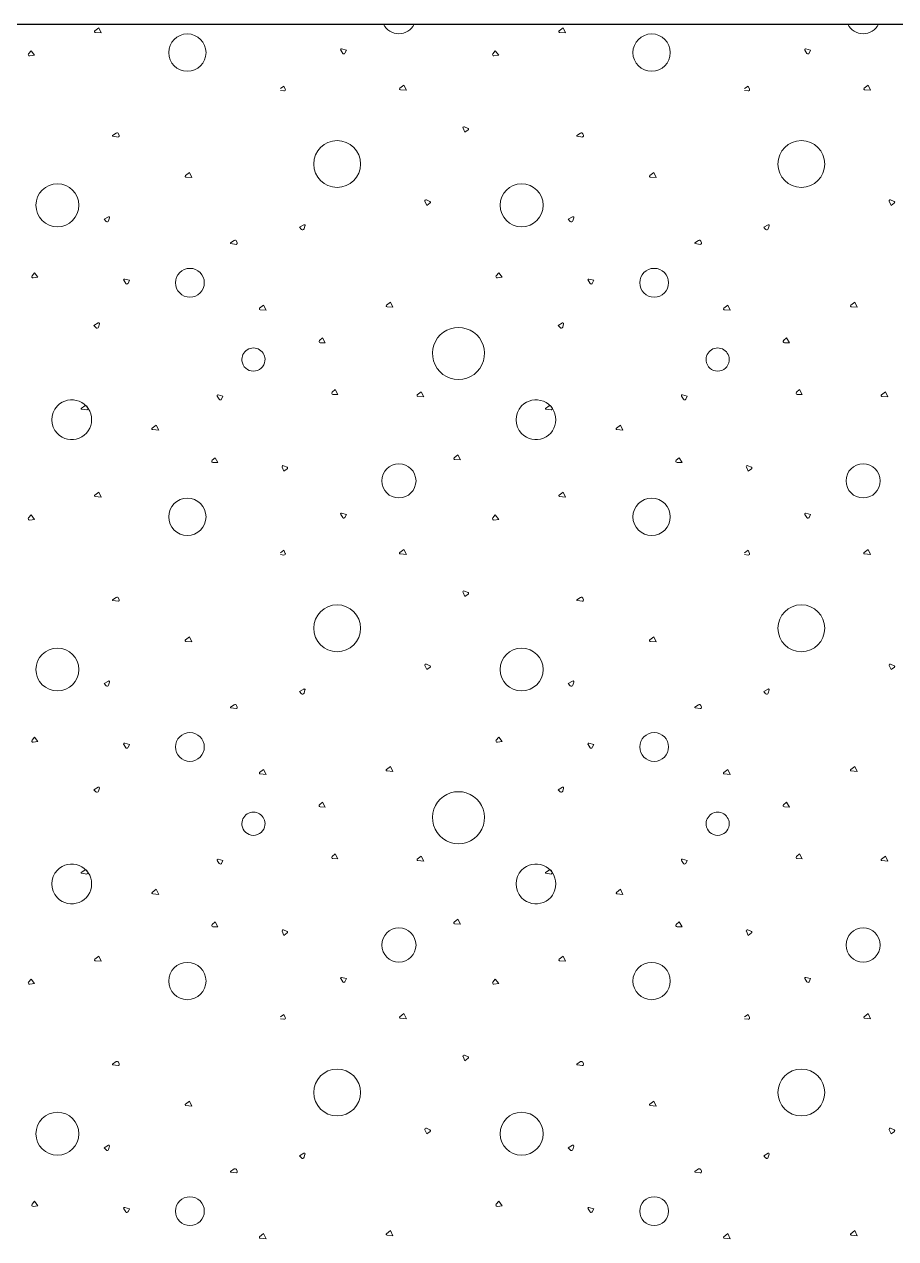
# Model space of a CAD drawing. Header units: millimetres. Extents: x 15 to 2176, y 3 to 641.
# Drawn here: x 212.64 to 242.67, y 46.22 to 88.07 of the extents above; entities that cross this region are included whole.
import ezdxf
from ezdxf.xclip import XClip

# ---------------------------------------------------------------- set-up
doc = ezdxf.new("R2010")
doc.units = ezdxf.units.MM
doc.header["$MEASUREMENT"] = 0
doc.header["$XCLIPFRAME"] = 0
doc.layers.add('A--------P-', color=7, linetype='Continuous')
doc.layers.add('A-01SF-----', color=7, linetype='Continuous')
doc.layers.add('A-L-10--EF-', color=4, linetype='Continuous', lineweight=0)

# ---------------------------------------------------------------- blocks, each defined once
blk = doc.blocks.new('*X1')
at = {"layer": 'A-L-10--EF-'}
for p, q in [((215.071, 87.847), (215.207, 87.953)), ((215.207, 87.953), (215.292, 87.778)), ((231.071, 87.847), (231.207, 87.953)), ((231.207, 87.953), (231.292, 87.778)), ((215.292, 87.778), (215.086, 87.796)), ((231.292, 87.778), (231.086, 87.796)), ((212.787, 87.058), (212.873, 87.162)), ((212.873, 87.162), (212.993, 87.009)), ((223.613, 87.072), (223.543, 87.182)), ((223.575, 87.225), (223.741, 87.181)), ((223.741, 87.181), (223.688, 87.076)), ((228.787, 87.058), (228.873, 87.162)), ((228.873, 87.162), (228.993, 87.009)), ((239.613, 87.072), (239.543, 87.182)), ((239.575, 87.225), (239.741, 87.181)), ((239.741, 87.181), (239.688, 87.076)), ((212.993, 87.009), (212.825, 86.988)), ((228.993, 87.009), (228.825, 86.988)), ((221.466, 85.862), (221.586, 85.947)), ((221.586, 85.947), (221.633, 85.839)), ((225.586, 85.869), (225.721, 85.974)), ((225.806, 85.8), (225.601, 85.818)), ((225.721, 85.974), (225.806, 85.8)), ((237.466, 85.862), (237.586, 85.947)), ((237.586, 85.947), (237.633, 85.839)), ((241.586, 85.869), (241.721, 85.974)), ((241.806, 85.8), (241.601, 85.818)), ((241.721, 85.974), (241.806, 85.8)), ((221.587, 85.779), (221.466, 85.795)), ((237.587, 85.779), (237.466, 85.795)), ((215.683, 84.236), (215.805, 84.322)), ((215.872, 84.189), (215.688, 84.214)), ((215.884, 84.299), (215.91, 84.239)), ((227.76, 84.492), (227.822, 84.351)), ((227.933, 84.484), (227.808, 84.539)), ((227.822, 84.351), (227.938, 84.435)), ((231.683, 84.236), (231.805, 84.322)), ((231.872, 84.189), (231.688, 84.214)), ((231.884, 84.299), (231.91, 84.239)), ((218.196, 82.857), (218.331, 82.962)), ((218.331, 82.962), (218.416, 82.788)), ((234.196, 82.857), (234.331, 82.962)), ((234.331, 82.962), (234.416, 82.788)), ((218.416, 82.788), (218.211, 82.805)), ((234.416, 82.788), (234.211, 82.805)), ((226.448, 81.974), (226.51, 81.834)), ((226.621, 81.967), (226.496, 82.022)), ((226.51, 81.834), (226.626, 81.917)), ((242.448, 81.974), (242.51, 81.834)), ((242.621, 81.967), (242.496, 82.022)), ((242.51, 81.834), (242.626, 81.917)), ((215.536, 81.438), (215.387, 81.352)), ((215.387, 81.352), (215.455, 81.277)), ((215.545, 81.297), (215.578, 81.404)), ((231.536, 81.438), (231.387, 81.352)), ((231.387, 81.352), (231.455, 81.277)), ((231.545, 81.297), (231.578, 81.404)), ((222.271, 81.163), (222.123, 81.077)), ((222.123, 81.077), (222.19, 81.002)), ((222.28, 81.022), (222.313, 81.129)), ((238.271, 81.163), (238.123, 81.077)), ((238.123, 81.077), (238.19, 81.002)), ((238.28, 81.022), (238.313, 81.129)), ((219.749, 80.536), (219.871, 80.621)), ((219.938, 80.489), (219.755, 80.514)), ((219.95, 80.599), (219.976, 80.539)), ((235.749, 80.536), (235.871, 80.621)), ((235.938, 80.489), (235.755, 80.514)), ((235.95, 80.599), (235.976, 80.539)), ((212.905, 79.402), (212.991, 79.506)), ((213.111, 79.353), (212.943, 79.332)), ((212.991, 79.506), (213.111, 79.353)), ((216.137, 79.141), (216.068, 79.251)), ((216.1, 79.294), (216.265, 79.25)), ((216.265, 79.25), (216.213, 79.145)), ((228.905, 79.402), (228.991, 79.506)), ((229.111, 79.353), (228.943, 79.332)), ((228.991, 79.506), (229.111, 79.353)), ((232.137, 79.141), (232.068, 79.251)), ((232.1, 79.294), (232.265, 79.25)), ((232.265, 79.25), (232.213, 79.145)), ((220.75, 78.286), (220.885, 78.391)), ((220.885, 78.391), (220.97, 78.216)), ((225.124, 78.39), (225.26, 78.495)), ((225.345, 78.321), (225.14, 78.338)), ((225.26, 78.495), (225.345, 78.321)), ((236.75, 78.286), (236.885, 78.391)), ((236.885, 78.391), (236.97, 78.216)), ((241.124, 78.39), (241.26, 78.495)), ((241.345, 78.321), (241.14, 78.338)), ((241.26, 78.495), (241.345, 78.321)), ((220.97, 78.216), (220.765, 78.234)), ((236.97, 78.216), (236.765, 78.234)), ((215.185, 77.779), (215.037, 77.693)), ((215.037, 77.693), (215.104, 77.618)), ((215.194, 77.638), (215.227, 77.746)), ((231.185, 77.779), (231.037, 77.693)), ((231.037, 77.693), (231.104, 77.618)), ((231.194, 77.638), (231.227, 77.746)), ((222.81, 77.175), (222.912, 77.264)), ((223.007, 77.095), (222.838, 77.099)), ((222.912, 77.264), (223.007, 77.095)), ((238.81, 77.175), (238.912, 77.264)), ((239.007, 77.095), (238.838, 77.099)), ((238.912, 77.264), (239.007, 77.095)), ((223.251, 75.394), (223.352, 75.483)), ((223.352, 75.483), (223.447, 75.314)), ((226.184, 75.3), (226.319, 75.405)), ((226.319, 75.405), (226.404, 75.231)), ((239.251, 75.394), (239.352, 75.483)), ((239.352, 75.483), (239.447, 75.314)), ((242.184, 75.3), (242.319, 75.405)), ((242.319, 75.405), (242.404, 75.231)), ((219.358, 75.149), (219.289, 75.258)), ((219.32, 75.302), (219.486, 75.258)), ((219.486, 75.258), (219.433, 75.153)), ((223.447, 75.314), (223.278, 75.319)), ((226.404, 75.231), (226.199, 75.249)), ((235.358, 75.149), (235.289, 75.258)), ((235.32, 75.302), (235.486, 75.258)), ((235.486, 75.258), (235.433, 75.153)), ((239.447, 75.314), (239.278, 75.319)), ((242.404, 75.231), (242.199, 75.249)), ((214.604, 74.834), (214.726, 74.92)), ((214.792, 74.787), (214.609, 74.812)), ((214.805, 74.897), (214.83, 74.837)), ((230.604, 74.834), (230.726, 74.92)), ((230.792, 74.787), (230.609, 74.812)), ((230.805, 74.897), (230.83, 74.837)), ((217.05, 74.155), (217.185, 74.261)), ((217.27, 74.086), (217.065, 74.104)), ((217.185, 74.261), (217.27, 74.086)), ((233.05, 74.155), (233.185, 74.261)), ((233.27, 74.086), (233.065, 74.104)), ((233.185, 74.261), (233.27, 74.086)), ((219.11, 73.045), (219.212, 73.134)), ((219.307, 72.965), (219.138, 72.969)), ((219.212, 73.134), (219.307, 72.965)), ((221.698, 72.804), (221.573, 72.859)), ((227.449, 73.127), (227.585, 73.232)), ((227.67, 73.058), (227.464, 73.075)), ((227.585, 73.232), (227.67, 73.058)), ((235.11, 73.045), (235.212, 73.134)), ((235.307, 72.965), (235.138, 72.969)), ((235.212, 73.134), (235.307, 72.965)), ((237.698, 72.804), (237.573, 72.859)), ((221.526, 72.811), (221.587, 72.671)), ((221.587, 72.671), (221.703, 72.754)), ((237.526, 72.811), (237.587, 72.671)), ((237.587, 72.671), (237.703, 72.754)), ((215.071, 71.847), (215.207, 71.953)), ((215.292, 71.778), (215.086, 71.796)), ((215.207, 71.953), (215.292, 71.778)), ((231.071, 71.847), (231.207, 71.953)), ((231.292, 71.778), (231.086, 71.796)), ((231.207, 71.953), (231.292, 71.778)), ((212.787, 71.058), (212.873, 71.162)), ((212.873, 71.162), (212.993, 71.009)), ((223.613, 71.072), (223.543, 71.182)), ((223.575, 71.225), (223.741, 71.181)), ((223.741, 71.181), (223.688, 71.076)), ((228.787, 71.058), (228.873, 71.162)), ((228.873, 71.162), (228.993, 71.009)), ((239.613, 71.072), (239.543, 71.182)), ((239.575, 71.225), (239.741, 71.181)), ((239.741, 71.181), (239.688, 71.076)), ((212.993, 71.009), (212.825, 70.988)), ((228.993, 71.009), (228.825, 70.988)), ((221.466, 69.862), (221.586, 69.947)), ((221.586, 69.947), (221.633, 69.839)), ((225.586, 69.869), (225.721, 69.974)), ((225.721, 69.974), (225.806, 69.8)), ((237.466, 69.862), (237.586, 69.947)), ((237.586, 69.947), (237.633, 69.839)), ((241.586, 69.869), (241.721, 69.974)), ((241.721, 69.974), (241.806, 69.8)), ((221.587, 69.779), (221.466, 69.795)), ((225.806, 69.8), (225.601, 69.818)), ((237.587, 69.779), (237.466, 69.795)), ((241.806, 69.8), (241.601, 69.818)), ((215.683, 68.236), (215.805, 68.322)), ((215.884, 68.299), (215.91, 68.239)), ((227.76, 68.492), (227.822, 68.351)), ((227.933, 68.484), (227.808, 68.539)), ((227.822, 68.351), (227.938, 68.435)), ((231.683, 68.236), (231.805, 68.322)), ((231.884, 68.299), (231.91, 68.239)), ((215.872, 68.189), (215.688, 68.214)), ((231.872, 68.189), (231.688, 68.214)), ((218.196, 66.857), (218.331, 66.962)), ((218.416, 66.788), (218.211, 66.805)), ((218.331, 66.962), (218.416, 66.788)), ((234.196, 66.857), (234.331, 66.962)), ((234.416, 66.788), (234.211, 66.805)), ((234.331, 66.962), (234.416, 66.788)), ((226.448, 65.974), (226.51, 65.834)), ((226.621, 65.967), (226.496, 66.022)), ((226.51, 65.834), (226.626, 65.917)), ((242.448, 65.974), (242.51, 65.834)), ((242.621, 65.967), (242.496, 66.022)), ((242.51, 65.834), (242.626, 65.917)), ((215.536, 65.438), (215.387, 65.352)), ((215.387, 65.352), (215.455, 65.277)), ((215.545, 65.297), (215.578, 65.404)), ((231.536, 65.438), (231.387, 65.352)), ((231.387, 65.352), (231.455, 65.277)), ((231.545, 65.297), (231.578, 65.404)), ((222.271, 65.163), (222.123, 65.077)), ((222.123, 65.077), (222.19, 65.002)), ((222.28, 65.022), (222.313, 65.129)), ((238.271, 65.163), (238.123, 65.077)), ((238.123, 65.077), (238.19, 65.002)), ((238.28, 65.022), (238.313, 65.129)), ((219.749, 64.536), (219.871, 64.621)), ((219.938, 64.489), (219.755, 64.514)), ((219.95, 64.599), (219.976, 64.539)), ((235.749, 64.536), (235.871, 64.621)), ((235.938, 64.489), (235.755, 64.514)), ((235.95, 64.599), (235.976, 64.539)), ((212.905, 63.402), (212.991, 63.506)), ((213.111, 63.353), (212.943, 63.332)), ((212.991, 63.506), (213.111, 63.353)), ((216.137, 63.141), (216.068, 63.251)), ((216.1, 63.294), (216.265, 63.25)), ((216.265, 63.25), (216.213, 63.145)), ((228.905, 63.402), (228.991, 63.506)), ((229.111, 63.353), (228.943, 63.332)), ((228.991, 63.506), (229.111, 63.353)), ((232.137, 63.141), (232.068, 63.251)), ((232.1, 63.294), (232.265, 63.25)), ((232.265, 63.25), (232.213, 63.145)), ((220.75, 62.286), (220.885, 62.391)), ((220.885, 62.391), (220.97, 62.216)), ((225.124, 62.39), (225.26, 62.495)), ((225.26, 62.495), (225.345, 62.321)), ((236.75, 62.286), (236.885, 62.391)), ((236.885, 62.391), (236.97, 62.216)), ((241.124, 62.39), (241.26, 62.495)), ((241.26, 62.495), (241.345, 62.321)), ((220.97, 62.216), (220.765, 62.234)), ((225.345, 62.321), (225.14, 62.338)), ((236.97, 62.216), (236.765, 62.234)), ((241.345, 62.321), (241.14, 62.338)), ((215.185, 61.779), (215.037, 61.693)), ((215.037, 61.693), (215.104, 61.618)), ((215.194, 61.638), (215.227, 61.746)), ((231.185, 61.779), (231.037, 61.693)), ((231.037, 61.693), (231.104, 61.618)), ((231.194, 61.638), (231.227, 61.746)), ((222.81, 61.175), (222.912, 61.264)), ((222.912, 61.264), (223.007, 61.095)), ((238.81, 61.175), (238.912, 61.264)), ((238.912, 61.264), (239.007, 61.095)), ((223.007, 61.095), (222.838, 61.099)), ((239.007, 61.095), (238.838, 61.099)), ((223.251, 59.394), (223.352, 59.483)), ((223.352, 59.483), (223.447, 59.314)), ((239.251, 59.394), (239.352, 59.483)), ((239.352, 59.483), (239.447, 59.314)), ((219.358, 59.149), (219.289, 59.258)), ((219.32, 59.302), (219.486, 59.258)), ((219.486, 59.258), (219.433, 59.153)), ((223.447, 59.314), (223.278, 59.319)), ((226.184, 59.3), (226.319, 59.405)), ((226.404, 59.231), (226.199, 59.249)), ((226.319, 59.405), (226.404, 59.231)), ((235.358, 59.149), (235.289, 59.258)), ((235.32, 59.302), (235.486, 59.258)), ((235.486, 59.258), (235.433, 59.153)), ((239.447, 59.314), (239.278, 59.319)), ((242.184, 59.3), (242.319, 59.405)), ((242.404, 59.231), (242.199, 59.249)), ((242.319, 59.405), (242.404, 59.231)), ((214.604, 58.834), (214.726, 58.92)), ((214.792, 58.787), (214.609, 58.812)), ((214.805, 58.897), (214.83, 58.837)), ((230.604, 58.834), (230.726, 58.92)), ((230.792, 58.787), (230.609, 58.812)), ((230.805, 58.897), (230.83, 58.837)), ((217.05, 58.155), (217.185, 58.261)), ((217.185, 58.261), (217.27, 58.086)), ((233.05, 58.155), (233.185, 58.261)), ((233.185, 58.261), (233.27, 58.086)), ((217.27, 58.086), (217.065, 58.104)), ((233.27, 58.086), (233.065, 58.104)), ((219.11, 57.045), (219.212, 57.134)), ((219.307, 56.965), (219.138, 56.969)), ((219.212, 57.134), (219.307, 56.965)), ((227.449, 57.127), (227.585, 57.232)), ((227.67, 57.058), (227.464, 57.075)), ((227.585, 57.232), (227.67, 57.058)), ((235.11, 57.045), (235.212, 57.134)), ((235.307, 56.965), (235.138, 56.969)), ((235.212, 57.134), (235.307, 56.965)), ((221.526, 56.811), (221.587, 56.671)), ((221.698, 56.804), (221.573, 56.859)), ((221.587, 56.671), (221.703, 56.754)), ((237.526, 56.811), (237.587, 56.671)), ((237.698, 56.804), (237.573, 56.859)), ((237.587, 56.671), (237.703, 56.754)), ((215.071, 55.847), (215.207, 55.953)), ((215.292, 55.778), (215.086, 55.796)), ((215.207, 55.953), (215.292, 55.778)), ((231.071, 55.847), (231.207, 55.953)), ((231.292, 55.778), (231.086, 55.796)), ((231.207, 55.953), (231.292, 55.778)), ((212.787, 55.058), (212.873, 55.162)), ((212.993, 55.009), (212.825, 54.988)), ((212.873, 55.162), (212.993, 55.009)), ((223.613, 55.072), (223.543, 55.182)), ((223.575, 55.225), (223.741, 55.181)), ((223.741, 55.181), (223.688, 55.076)), ((228.787, 55.058), (228.873, 55.162)), ((228.993, 55.009), (228.825, 54.988)), ((228.873, 55.162), (228.993, 55.009)), ((239.613, 55.072), (239.543, 55.182)), ((239.575, 55.225), (239.741, 55.181)), ((239.741, 55.181), (239.688, 55.076)), ((221.466, 53.862), (221.586, 53.947)), ((221.587, 53.779), (221.466, 53.795)), ((221.586, 53.947), (221.633, 53.839)), ((225.586, 53.869), (225.721, 53.974)), ((225.806, 53.8), (225.601, 53.818)), ((225.721, 53.974), (225.806, 53.8)), ((237.466, 53.862), (237.586, 53.947)), ((237.587, 53.779), (237.466, 53.795)), ((237.586, 53.947), (237.633, 53.839)), ((241.586, 53.869), (241.721, 53.974)), ((241.806, 53.8), (241.601, 53.818)), ((241.721, 53.974), (241.806, 53.8)), ((227.76, 52.492), (227.822, 52.351)), ((227.933, 52.484), (227.808, 52.539)), ((227.822, 52.351), (227.938, 52.435)), ((215.683, 52.236), (215.805, 52.322)), ((215.872, 52.189), (215.688, 52.214)), ((215.884, 52.299), (215.91, 52.239)), ((231.683, 52.236), (231.805, 52.322)), ((231.872, 52.189), (231.688, 52.214)), ((231.884, 52.299), (231.91, 52.239)), ((218.196, 50.857), (218.331, 50.962)), ((218.416, 50.788), (218.211, 50.805)), ((218.331, 50.962), (218.416, 50.788)), ((234.196, 50.857), (234.331, 50.962)), ((234.416, 50.788), (234.211, 50.805)), ((234.331, 50.962), (234.416, 50.788)), ((226.448, 49.974), (226.51, 49.834)), ((226.621, 49.967), (226.496, 50.022)), ((226.51, 49.834), (226.626, 49.917)), ((242.448, 49.974), (242.51, 49.834)), ((242.621, 49.967), (242.496, 50.022)), ((242.51, 49.834), (242.626, 49.917)), ((215.536, 49.438), (215.387, 49.352)), ((215.545, 49.297), (215.578, 49.404)), ((231.536, 49.438), (231.387, 49.352)), ((231.545, 49.297), (231.578, 49.404)), ((215.387, 49.352), (215.455, 49.277)), ((222.271, 49.163), (222.123, 49.077)), ((222.123, 49.077), (222.19, 49.002)), ((222.28, 49.022), (222.313, 49.129)), ((231.387, 49.352), (231.455, 49.277)), ((238.271, 49.163), (238.123, 49.077)), ((238.123, 49.077), (238.19, 49.002)), ((238.28, 49.022), (238.313, 49.129)), ((219.749, 48.536), (219.871, 48.621)), ((219.95, 48.599), (219.976, 48.539)), ((235.749, 48.536), (235.871, 48.621)), ((235.95, 48.599), (235.976, 48.539)), ((219.938, 48.489), (219.755, 48.514)), ((235.938, 48.489), (235.755, 48.514)), ((212.905, 47.402), (212.991, 47.506)), ((213.111, 47.353), (212.943, 47.332)), ((212.991, 47.506), (213.111, 47.353)), ((228.905, 47.402), (228.991, 47.506)), ((229.111, 47.353), (228.943, 47.332)), ((228.991, 47.506), (229.111, 47.353)), ((216.137, 47.141), (216.068, 47.251)), ((216.1, 47.294), (216.265, 47.25)), ((216.265, 47.25), (216.213, 47.145)), ((232.137, 47.141), (232.068, 47.251)), ((232.1, 47.294), (232.265, 47.25)), ((232.265, 47.25), (232.213, 47.145)), ((225.124, 46.39), (225.26, 46.495)), ((225.26, 46.495), (225.345, 46.321)), ((241.124, 46.39), (241.26, 46.495)), ((241.26, 46.495), (241.345, 46.321)), ((220.75, 46.286), (220.885, 46.391)), ((220.97, 46.216), (220.765, 46.234)), ((220.885, 46.391), (220.97, 46.216)), ((225.345, 46.321), (225.14, 46.338)), ((236.75, 46.286), (236.885, 46.391)), ((236.97, 46.216), (236.765, 46.234)), ((236.885, 46.391), (236.97, 46.216)), ((241.345, 46.321), (241.14, 46.338))]:
    blk.add_line(p, q, dxfattribs=at)
for centre, radius in [((218.259, 87.098), 0.643), ((234.259, 87.098), 0.643), ((223.42, 83.257), 0.807), ((239.42, 83.257), 0.807), ((218.347, 79.166), 0.496), ((234.347, 79.166), 0.496), ((225.549, 72.337), 0.59), ((241.549, 72.337), 0.59), ((218.259, 71.098), 0.643), ((234.259, 71.098), 0.643), ((223.42, 67.257), 0.807), ((239.42, 67.257), 0.807), ((218.347, 63.166), 0.496), ((234.347, 63.166), 0.496), ((225.549, 56.337), 0.59), ((241.549, 56.337), 0.59), ((218.259, 55.098), 0.643), ((234.259, 55.098), 0.643), ((223.42, 51.257), 0.807), ((239.42, 51.257), 0.807), ((218.347, 47.166), 0.496), ((234.347, 47.166), 0.496)]:
    blk.add_circle(centre, radius, dxfattribs=at)
for centre, radius, start, end in [((225.549, 88.337), 0.59, 206.4527, 333.5473), ((241.549, 88.337), 0.59, 206.4527, 333.5473), ((215.089, 87.825), 0.0288, 127.9022, 265.0768), ((231.089, 87.825), 0.0288, 127.9022, 265.0768), ((223.568, 87.197), 0.0288, 75.2067, 212.3813), ((223.649, 87.095), 0.0432, 212.3813, 333.2854), ((239.568, 87.197), 0.0288, 75.2067, 212.3813), ((239.649, 87.095), 0.0432, 212.3813, 333.2854), ((212.82, 87.03), 0.0432, 140.1139, 277.2885), ((228.82, 87.03), 0.0432, 140.1139, 277.2885), ((221.593, 85.822), 0.0432, 262.2885, 23.1926), ((225.603, 85.846), 0.0288, 127.9022, 265.0768), ((237.593, 85.822), 0.0432, 262.2885, 23.1926), ((241.603, 85.846), 0.0288, 127.9022, 265.0768), ((215.69, 84.226), 0.012, 125.1139, 262.2885), ((215.835, 84.278), 0.0528, 23.1926, 125.1139), ((215.876, 84.225), 0.036, 262.2885, 23.1926), ((227.793, 84.506), 0.036, 66.4475, 203.6221), ((227.922, 84.458), 0.0288, 305.5434, 66.4475), ((231.69, 84.226), 0.012, 125.1139, 262.2885), ((231.835, 84.278), 0.0528, 23.1926, 125.1139), ((231.876, 84.225), 0.036, 262.2885, 23.1926), ((213.78, 81.835), 0.74, 90, 270), ((213.78, 81.835), 0.74, 270, 90), ((218.214, 82.834), 0.0288, 127.9022, 265.0768), ((229.78, 81.835), 0.74, 90, 270), ((229.78, 81.835), 0.74, 270, 90), ((234.214, 82.834), 0.0288, 127.9022, 265.0768), ((226.481, 81.989), 0.036, 66.4475, 203.6221), ((226.609, 81.941), 0.0288, 305.5434, 66.4475), ((242.481, 81.989), 0.036, 66.4475, 203.6221), ((242.609, 81.941), 0.0288, 305.5434, 66.4475), ((215.494, 81.312), 0.0528, 221.9213, 342.8254), ((215.55, 81.413), 0.0288, 342.8254, 120), ((231.494, 81.312), 0.0528, 221.9213, 342.8254), ((231.55, 81.413), 0.0288, 342.8254, 120), ((222.23, 81.037), 0.0528, 221.9213, 342.8254), ((222.286, 81.138), 0.0288, 342.8254, 120), ((238.23, 81.037), 0.0528, 221.9213, 342.8254), ((238.286, 81.138), 0.0288, 342.8254, 120), ((219.756, 80.526), 0.012, 125.1139, 262.2885), ((219.902, 80.578), 0.0528, 23.1926, 125.1139), ((219.943, 80.525), 0.036, 262.2885, 23.1926), ((235.756, 80.526), 0.012, 125.1139, 262.2885), ((235.902, 80.578), 0.0528, 23.1926, 125.1139), ((235.943, 80.525), 0.036, 262.2885, 23.1926), ((212.938, 79.375), 0.0432, 140.1139, 277.2885), ((216.092, 79.266), 0.0288, 75.2067, 212.3813), ((216.174, 79.164), 0.0432, 212.3813, 333.2854), ((228.938, 79.375), 0.0432, 140.1139, 277.2885), ((232.092, 79.266), 0.0288, 75.2067, 212.3813), ((232.174, 79.164), 0.0432, 212.3813, 333.2854), ((220.767, 78.263), 0.0288, 127.9022, 265.0768), ((225.142, 78.367), 0.0288, 127.9022, 265.0768), ((236.767, 78.263), 0.0288, 127.9022, 265.0768), ((241.142, 78.367), 0.0288, 127.9022, 265.0768), ((215.144, 77.654), 0.0528, 221.9213, 342.8254), ((215.2, 77.754), 0.0288, 342.8254, 120), ((227.603, 76.727), 0.897, 343.6089, 196.3911), ((231.144, 77.654), 0.0528, 221.9213, 342.8254), ((231.2, 77.754), 0.0288, 342.8254, 120), ((222.839, 77.143), 0.0432, 131.2386, 268.4132), ((238.839, 77.143), 0.0432, 131.2386, 268.4132), ((220.536, 76.518), 0.4, 353.7067, 186.2933), ((236.536, 76.518), 0.4, 353.7067, 186.2933), ((220.536, 76.518), 0.4, 186.2933, 353.7067), ((227.603, 76.727), 0.897, 196.3911, 343.6089), ((236.536, 76.518), 0.4, 186.2933, 353.7067), ((223.279, 75.362), 0.0432, 131.2386, 268.4132), ((239.279, 75.362), 0.0432, 131.2386, 268.4132), ((214.274, 74.445), 0.686, 223.8713, 136.1287), ((214.756, 74.876), 0.0528, 23.1926, 125.1139), ((219.313, 75.274), 0.0288, 75.2067, 212.3813), ((219.395, 75.172), 0.0432, 212.3813, 333.2854), ((226.201, 75.277), 0.0288, 127.9022, 265.0768), ((230.274, 74.445), 0.686, 223.8713, 136.1287), ((230.756, 74.876), 0.0528, 23.1926, 125.1139), ((235.313, 75.274), 0.0288, 75.2067, 212.3813), ((235.395, 75.172), 0.0432, 212.3813, 333.2854), ((242.201, 75.277), 0.0288, 127.9022, 265.0768), ((214.274, 74.445), 0.686, 136.1287, 223.8713), ((214.611, 74.824), 0.012, 125.1139, 262.2885), ((214.797, 74.823), 0.036, 262.2885, 23.1926), ((230.274, 74.445), 0.686, 136.1287, 223.8713), ((230.611, 74.824), 0.012, 125.1139, 262.2885), ((230.797, 74.823), 0.036, 262.2885, 23.1926), ((217.067, 74.133), 0.0288, 127.9022, 265.0768), ((233.067, 74.133), 0.0288, 127.9022, 265.0768), ((219.139, 73.013), 0.0432, 131.2386, 268.4132), ((221.559, 72.826), 0.036, 66.4475, 203.6221), ((227.467, 73.104), 0.0288, 127.9022, 265.0768), ((235.139, 73.013), 0.0432, 131.2386, 268.4132), ((237.559, 72.826), 0.036, 66.4475, 203.6221), ((221.687, 72.778), 0.0288, 305.5434, 66.4475), ((237.687, 72.778), 0.0288, 305.5434, 66.4475), ((215.089, 71.825), 0.0288, 127.9022, 265.0768), ((231.089, 71.825), 0.0288, 127.9022, 265.0768), ((223.568, 71.197), 0.0288, 75.2067, 212.3813), ((239.568, 71.197), 0.0288, 75.2067, 212.3813), ((212.82, 71.03), 0.0432, 140.1139, 277.2885), ((223.649, 71.095), 0.0432, 212.3813, 333.2854), ((228.82, 71.03), 0.0432, 140.1139, 277.2885), ((239.649, 71.095), 0.0432, 212.3813, 333.2854), ((221.593, 69.822), 0.0432, 262.2885, 23.1926), ((225.603, 69.846), 0.0288, 127.9022, 265.0768), ((237.593, 69.822), 0.0432, 262.2885, 23.1926), ((241.603, 69.846), 0.0288, 127.9022, 265.0768), ((215.69, 68.226), 0.012, 125.1139, 262.2885), ((215.835, 68.278), 0.0528, 23.1926, 125.1139), ((215.876, 68.225), 0.036, 262.2885, 23.1926), ((227.793, 68.506), 0.036, 66.4475, 203.6221), ((227.922, 68.458), 0.0288, 305.5434, 66.4475), ((231.69, 68.226), 0.012, 125.1139, 262.2885), ((231.835, 68.278), 0.0528, 23.1926, 125.1139), ((231.876, 68.225), 0.036, 262.2885, 23.1926), ((213.78, 65.835), 0.74, 90, 270), ((213.78, 65.835), 0.74, 270, 90), ((218.214, 66.834), 0.0288, 127.9022, 265.0768), ((229.78, 65.835), 0.74, 90, 270), ((229.78, 65.835), 0.74, 270, 90), ((234.214, 66.834), 0.0288, 127.9022, 265.0768), ((226.481, 65.989), 0.036, 66.4475, 203.6221), ((226.609, 65.941), 0.0288, 305.5434, 66.4475), ((242.481, 65.989), 0.036, 66.4475, 203.6221), ((242.609, 65.941), 0.0288, 305.5434, 66.4475), ((215.55, 65.413), 0.0288, 342.8254, 120), ((231.55, 65.413), 0.0288, 342.8254, 120), ((215.494, 65.312), 0.0528, 221.9213, 342.8254), ((222.23, 65.037), 0.0528, 221.9213, 342.8254), ((222.286, 65.138), 0.0288, 342.8254, 120), ((231.494, 65.312), 0.0528, 221.9213, 342.8254), ((238.23, 65.037), 0.0528, 221.9213, 342.8254), ((238.286, 65.138), 0.0288, 342.8254, 120), ((219.756, 64.526), 0.012, 125.1139, 262.2885), ((219.902, 64.578), 0.0528, 23.1926, 125.1139), ((219.943, 64.525), 0.036, 262.2885, 23.1926), ((235.756, 64.526), 0.012, 125.1139, 262.2885), ((235.902, 64.578), 0.0528, 23.1926, 125.1139), ((235.943, 64.525), 0.036, 262.2885, 23.1926), ((212.938, 63.375), 0.0432, 140.1139, 277.2885), ((216.092, 63.266), 0.0288, 75.2067, 212.3813), ((228.938, 63.375), 0.0432, 140.1139, 277.2885), ((232.092, 63.266), 0.0288, 75.2067, 212.3813), ((216.174, 63.164), 0.0432, 212.3813, 333.2854), ((232.174, 63.164), 0.0432, 212.3813, 333.2854), ((225.142, 62.367), 0.0288, 127.9022, 265.0768), ((241.142, 62.367), 0.0288, 127.9022, 265.0768), ((220.767, 62.263), 0.0288, 127.9022, 265.0768), ((236.767, 62.263), 0.0288, 127.9022, 265.0768), ((215.144, 61.654), 0.0528, 221.9213, 342.8254), ((215.2, 61.754), 0.0288, 342.8254, 120), ((227.603, 60.727), 0.897, 343.6089, 196.3911), ((231.144, 61.654), 0.0528, 221.9213, 342.8254), ((231.2, 61.754), 0.0288, 342.8254, 120), ((222.839, 61.143), 0.0432, 131.2386, 268.4132), ((238.839, 61.143), 0.0432, 131.2386, 268.4132), ((220.536, 60.518), 0.4, 353.7067, 186.2933), ((236.536, 60.518), 0.4, 353.7067, 186.2933), ((220.536, 60.518), 0.4, 186.2933, 353.7067), ((227.603, 60.727), 0.897, 196.3911, 343.6089), ((236.536, 60.518), 0.4, 186.2933, 353.7067), ((214.274, 58.445), 0.686, 223.8713, 136.1287), ((219.313, 59.274), 0.0288, 75.2067, 212.3813), ((219.395, 59.172), 0.0432, 212.3813, 333.2854), ((223.279, 59.362), 0.0432, 131.2386, 268.4132), ((226.201, 59.277), 0.0288, 127.9022, 265.0768), ((230.274, 58.445), 0.686, 223.8713, 136.1287), ((235.313, 59.274), 0.0288, 75.2067, 212.3813), ((235.395, 59.172), 0.0432, 212.3813, 333.2854), ((239.279, 59.362), 0.0432, 131.2386, 268.4132), ((242.201, 59.277), 0.0288, 127.9022, 265.0768), ((214.274, 58.445), 0.686, 136.1287, 223.8713), ((214.611, 58.824), 0.012, 125.1139, 262.2885), ((214.756, 58.876), 0.0528, 23.1926, 125.1139), ((214.797, 58.823), 0.036, 262.2885, 23.1926), ((230.274, 58.445), 0.686, 136.1287, 223.8713), ((230.611, 58.824), 0.012, 125.1139, 262.2885), ((230.756, 58.876), 0.0528, 23.1926, 125.1139), ((230.797, 58.823), 0.036, 262.2885, 23.1926), ((217.067, 58.133), 0.0288, 127.9022, 265.0768), ((233.067, 58.133), 0.0288, 127.9022, 265.0768), ((219.139, 57.013), 0.0432, 131.2386, 268.4132), ((227.467, 57.104), 0.0288, 127.9022, 265.0768), ((235.139, 57.013), 0.0432, 131.2386, 268.4132), ((221.559, 56.826), 0.036, 66.4475, 203.6221), ((221.687, 56.778), 0.0288, 305.5434, 66.4475), ((237.559, 56.826), 0.036, 66.4475, 203.6221), ((237.687, 56.778), 0.0288, 305.5434, 66.4475), ((215.089, 55.825), 0.0288, 127.9022, 265.0768), ((231.089, 55.825), 0.0288, 127.9022, 265.0768), ((212.82, 55.03), 0.0432, 140.1139, 277.2885), ((223.568, 55.197), 0.0288, 75.2067, 212.3813), ((223.649, 55.095), 0.0432, 212.3813, 333.2854), ((228.82, 55.03), 0.0432, 140.1139, 277.2885), ((239.568, 55.197), 0.0288, 75.2067, 212.3813), ((239.649, 55.095), 0.0432, 212.3813, 333.2854), ((221.593, 53.822), 0.0432, 262.2885, 23.1926), ((225.603, 53.846), 0.0288, 127.9022, 265.0768), ((237.593, 53.822), 0.0432, 262.2885, 23.1926), ((241.603, 53.846), 0.0288, 127.9022, 265.0768), ((215.835, 52.278), 0.0528, 23.1926, 125.1139), ((227.793, 52.506), 0.036, 66.4475, 203.6221), ((227.922, 52.458), 0.0288, 305.5434, 66.4475), ((231.835, 52.278), 0.0528, 23.1926, 125.1139), ((215.69, 52.226), 0.012, 125.1139, 262.2885), ((215.876, 52.225), 0.036, 262.2885, 23.1926), ((231.69, 52.226), 0.012, 125.1139, 262.2885), ((231.876, 52.225), 0.036, 262.2885, 23.1926), ((218.214, 50.834), 0.0288, 127.9022, 265.0768), ((234.214, 50.834), 0.0288, 127.9022, 265.0768), ((213.78, 49.835), 0.74, 90, 270), ((213.78, 49.835), 0.74, 270, 90), ((229.78, 49.835), 0.74, 90, 270), ((229.78, 49.835), 0.74, 270, 90), ((226.481, 49.989), 0.036, 66.4475, 203.6221), ((226.609, 49.941), 0.0288, 305.5434, 66.4475), ((242.481, 49.989), 0.036, 66.4475, 203.6221), ((242.609, 49.941), 0.0288, 305.5434, 66.4475), ((215.55, 49.413), 0.0288, 342.8254, 120), ((231.55, 49.413), 0.0288, 342.8254, 120), ((215.494, 49.312), 0.0528, 221.9213, 342.8254), ((222.23, 49.037), 0.0528, 221.9213, 342.8254), ((222.286, 49.138), 0.0288, 342.8254, 120), ((231.494, 49.312), 0.0528, 221.9213, 342.8254), ((238.23, 49.037), 0.0528, 221.9213, 342.8254), ((238.286, 49.138), 0.0288, 342.8254, 120), ((219.902, 48.578), 0.0528, 23.1926, 125.1139), ((235.902, 48.578), 0.0528, 23.1926, 125.1139), ((219.756, 48.526), 0.012, 125.1139, 262.2885), ((219.943, 48.525), 0.036, 262.2885, 23.1926), ((235.756, 48.526), 0.012, 125.1139, 262.2885), ((235.943, 48.525), 0.036, 262.2885, 23.1926), ((212.938, 47.375), 0.0432, 140.1139, 277.2885), ((228.938, 47.375), 0.0432, 140.1139, 277.2885), ((216.092, 47.266), 0.0288, 75.2067, 212.3813), ((216.174, 47.164), 0.0432, 212.3813, 333.2854), ((232.092, 47.266), 0.0288, 75.2067, 212.3813), ((232.174, 47.164), 0.0432, 212.3813, 333.2854), ((220.767, 46.263), 0.0288, 127.9022, 265.0768), ((225.142, 46.367), 0.0288, 127.9022, 265.0768), ((236.767, 46.263), 0.0288, 127.9022, 265.0768), ((241.142, 46.367), 0.0288, 127.9022, 265.0768)]:
    blk.add_arc(centre, radius, start, end, dxfattribs=at)
blk = doc.blocks.new('Drawing_1_1', base_point=(268.282, 329.559))
at = {"layer": 'A-01SF-----'}
blk.add_line((157.38, 88.074), (309.921, 88.074), dxfattribs=at)
at = {"layer": 'A-L-10--EF-'}
for p, q in [((157.38, 88.074), (218.801, 88.074)), ((218.801, 88.074), (309.921, 88.074))]:
    blk.add_line(p, q, dxfattribs=at)
blk.add_blockref('*X1', (0, 0))

msp = doc.modelspace()

# ---------------------------------------------------------------- block references
at = {"layer": 'A--------P-'}
ref = msp.add_blockref('Drawing_1_1', (268.282, 329.559), dxfattribs=at)
XClip(ref).set_block_clipping_path([(14.9798483411, 18.4741086751), (521.5845035658, 640.6436337123)])

doc.saveas('drawing.dxf')
